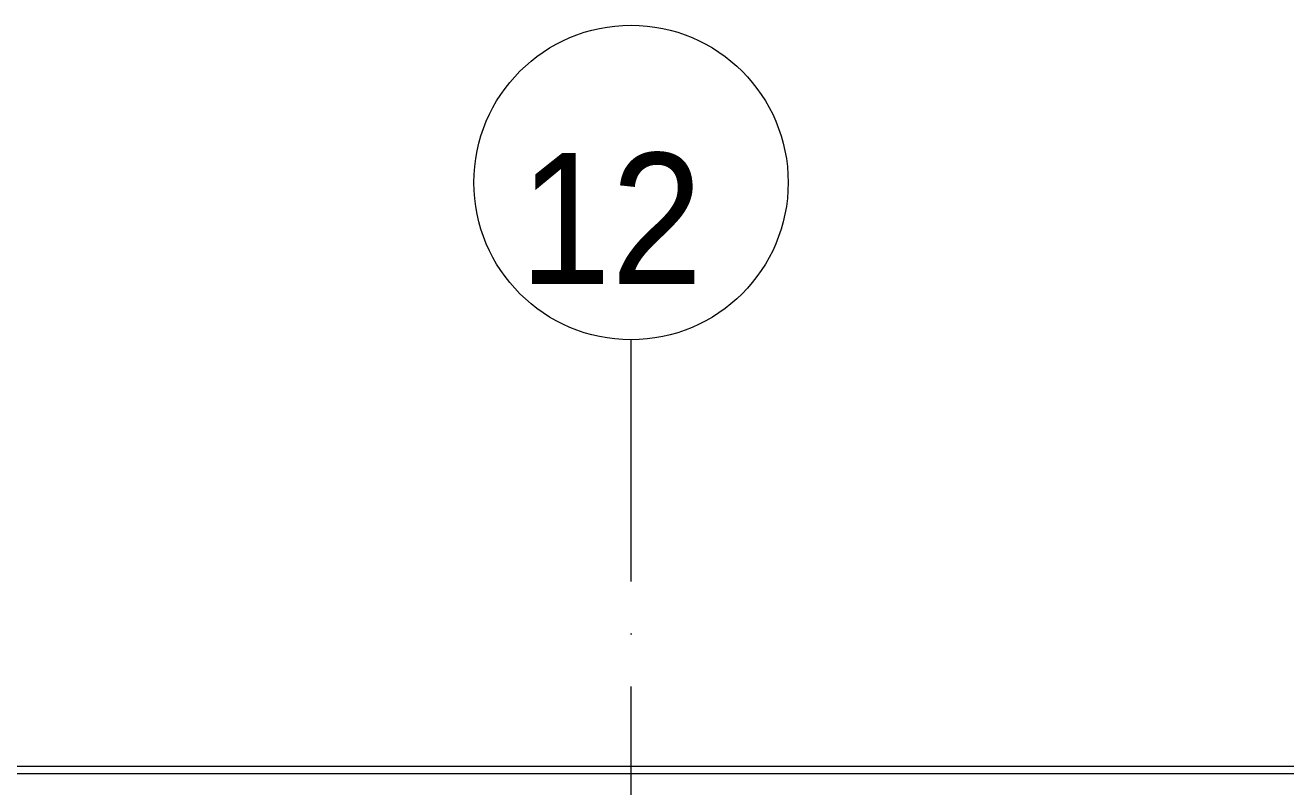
# Model space of a CAD drawing. Header units: millimetres. Extents: x -6467 to 105918, y -7090 to 92481.
# Drawn here: x 17737 to 22550, y 47931 to 50836 of the extents above; entities that cross this region are included whole.
import ezdxf

# ---------------------------------------------------------------- set-up
doc = ezdxf.new("R2010")
doc.units = ezdxf.units.MM
doc.linetypes.add('50_200_ШТРИХ_1Т_ш5_п1_п1_', pattern=[1400, 1000, -200, 0, -200])
doc.layers.add('A-WALL', color=7, linetype='Continuous', lineweight=5)
doc.layers.add('A-WALL-FNSH-1', color=7, linetype='Continuous', lineweight=5)
for name, color, linetype, lineweight, true_color in [('Оси-1', 7, 'Continuous', 20, 0xaaaaaa), ('Оси-2', 7, 'Continuous', 9, 0xaaaaaa), ('Оси-3', 7, '50_200_ШТРИХ_1Т_ш5_п1_п1_', 9, 0xaaaaaa)]:
    doc.layers.add(name, color=color, linetype=linetype, lineweight=lineweight, true_color=true_color)
doc.styles.add('Arial', font='arial.ttf', dxfattribs={"width": 0.9, "height": 500})

# ---------------------------------------------------------------- blocks, each defined once
blk = doc.blocks.new('Ось сетки - Круг_Ø6_00__ISO-2_5_0_9K_-17386508-АИ_План этажа Радиаторы_2')
at = {"layer": 'Оси-1'}
blk.add_circle((0, 0), 3, dxfattribs=at)

msp = doc.modelspace()

# ---------------------------------------------------------------- linework, layer by layer
at = {"layer": 'A-WALL'}
msp.add_line((23800, 47981), (15737, 47981), dxfattribs=at)
at = {"layer": 'A-WALL-FNSH-1'}
msp.add_line((23827, 48008), (15737, 48008), dxfattribs=at)
at = {"layer": 'Оси-3'}
msp.add_line((20050, -5889.7), (20050, 49636.1), dxfattribs=at)

# ---------------------------------------------------------------- block references
at = {"layer": 'Оси-1', "xscale": 199.9999999999999, "yscale": 199.9999999999999, "zscale": 199.9999999999999}
msp.add_blockref('Ось сетки - Круг_Ø6_00__ISO-2_5_0_9K_-17386508-АИ_План этажа Радиаторы_2', (20050, 50236.1), dxfattribs=at)

# ---------------------------------------------------------------- texts
at = {"layer": 'Оси-2', "insert": (19974, 50098.6), "char_height": 500, "width": 702, "attachment_point": 5, "line_spacing_factor": 0.936439, "style": 'Arial'}
msp.add_mtext('\\pt2286,4572,6858,9144,11430,13716,16002,18288,20574,22860,25146,27432,29718,32004,34290,36576,38862,41148,43434,45720,48006,50292,52578,54864,57150,59436,61722,64008,66294,68580,70866,73152;12', dxfattribs=at)

doc.saveas('drawing.dxf')
